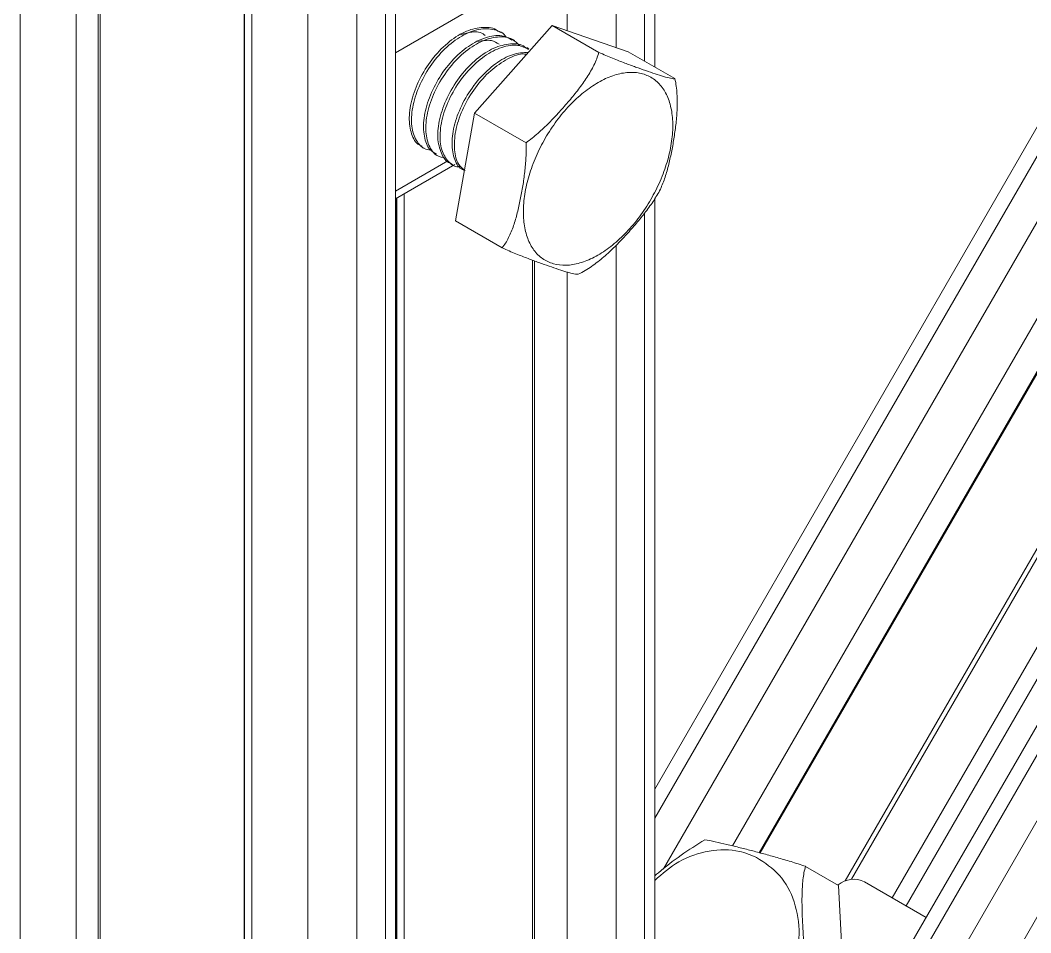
# Model space of a CAD drawing. Extents: x -976302 to -776254, y 5665 to 231437.
# Drawn here: x -791826.8 to -791385.7, y 82230.2 to 82628.6 of the extents above; entities that cross this region are included whole.
import ezdxf

# ---------------------------------------------------------------- set-up
doc = ezdxf.new("R2010")
doc.units = 0
doc.header["$LTSCALE"] = 1000
doc.header["$MEASUREMENT"] = 0

msp = doc.modelspace()

# ---------------------------------------------------------------- linework, layer by layer
at = {"linetype": 'Continuous', "lineweight": 15}
for p, q in [((-790671.37, 83814.53), (-791549.82, 82292.99)), ((-790671.37, 83814.53), (-791549.82, 82292.99)), ((-791549.82, 82280.23), (-790665.84, 83811.34)), ((-790558.21, 83749.21), (-791513.08, 82095.33)), ((-790558.21, 83749.21), (-791513.08, 82095.33)), ((-791507.55, 82092.14), (-790552.69, 83746.02)), ((-791507.55, 82092.14), (-790552.69, 83746.02)), ((-791495.1, 82084.95), (-790540.23, 83738.83)), ((-791495.1, 82084.95), (-790540.23, 83738.83)), ((-791476.87, 82074.43), (-790522.01, 83728.31)), ((-791476.87, 82074.43), (-790522.01, 83728.31)), ((-791545.93, 82258.22), (-790715.7, 83696.21)), ((-791515.89, 82268.17), (-790709.3, 83665.22)), ((-791504.19, 82265.18), (-790700.86, 83656.59)), ((-791504.19, 82265.18), (-790700.86, 83656.59)), ((-791503.77, 82265.07), (-790700.55, 83656.28)), ((-791503.77, 82265.07), (-790700.55, 83656.28)), ((-791466.69, 82252.88), (-790671.47, 83630.24)), ((-791463.92, 82253.61), (-790670.72, 83627.47)), ((-791463.92, 82253.61), (-790670.72, 83627.47)), ((-791446.12, 82245.51), (-790654.8, 83616.11)), ((-791440.05, 82242), (-790648.73, 83612.6)), ((-791549.82, 82608.17), (-791549.82, 82836.2)), ((-791549.82, 82608.17), (-791549.82, 82836.2)), ((-791826.81, 81597.33), (-791826.81, 82830.04)), ((-791826.81, 81597.33), (-791826.81, 82830.04)), ((-791554.25, 82610.73), (-791554.25, 82830.04)), ((-791588.05, 82624.06), (-791588.05, 82822.85)), ((-791566.7, 82616.67), (-791566.7, 82822.85)), ((-791802.39, 81583.24), (-791802.39, 82815.94)), ((-791802.39, 81583.24), (-791802.39, 82815.94)), ((-791792.77, 81581.45), (-791792.77, 82814.15)), ((-791792.77, 81581.45), (-791792.77, 82814.15)), ((-791791.9, 81581.29), (-791791.9, 82813.99)), ((-791791.9, 81581.29), (-791791.9, 82813.99)), ((-791729, 81544.98), (-791729, 82777.68)), ((-791729, 81544.98), (-791729, 82777.68)), ((-791728.87, 82776.14), (-791728.87, 81543.44)), ((-791728.87, 82776.14), (-791728.87, 81543.44)), ((-791725.63, 81538.92), (-791725.63, 82771.62)), ((-791725.63, 81538.92), (-791725.63, 82771.62)), ((-791662.98, 81538.17), (-791662.98, 82770.88)), ((-791662.98, 81538.17), (-791662.98, 82770.88)), ((-791667.4, 81532.01), (-791667.4, 82764.72)), ((-791667.4, 81532.01), (-791667.4, 82764.72)), ((-791701.2, 81524.82), (-791701.2, 82757.53)), ((-791701.2, 81524.82), (-791701.2, 82757.53)), ((-791679.85, 81524.82), (-791679.85, 82757.53)), ((-791679.85, 81524.82), (-791679.85, 82757.53)), ((-791596.77, 82652.63), (-791662.98, 82614.41)), ((-791628.43, 82588.05), (-791594.62, 82626.34)), ((-791628.43, 82588.05), (-791594.62, 82626.34)), ((-791594.62, 82626.33), (-791574.25, 82614.57)), ((-791594.62, 82626.33), (-791561.37, 82614.83)), ((-791594.62, 82626.33), (-791574.25, 82614.57)), ((-791594.62, 82626.33), (-791561.37, 82614.83)), ((-791617.19, 82623.27), (-791618.18, 82623.84)), ((-791617.19, 82623.27), (-791618.18, 82623.84)), ((-791610.96, 82619.68), (-791611.94, 82620.25)), ((-791610.96, 82619.68), (-791611.94, 82620.25)), ((-791604.73, 82616.08), (-791605.72, 82616.65)), ((-791604.73, 82616.08), (-791605.72, 82616.65)), ((-791561.37, 82614.84), (-791541, 82603.08)), ((-791561.37, 82614.84), (-791541, 82603.08)), ((-791636.85, 82540.99), (-791628.43, 82588.05)), ((-791636.85, 82540.99), (-791628.43, 82588.05)), ((-791628.43, 82588.05), (-791606.01, 82575.11)), ((-791628.43, 82588.05), (-791606.01, 82575.11)), ((-791651.48, 82573.34), (-791650.49, 82572.77)), ((-791651.48, 82573.34), (-791650.49, 82572.77)), ((-791662.98, 82554.01), (-791640.07, 82567.23)), ((-791645.25, 82569.75), (-791644.26, 82569.18)), ((-791645.25, 82569.75), (-791644.26, 82569.18)), ((-791662.98, 82550.6), (-791637.11, 82565.54)), ((-791662.98, 82550.6), (-791637.11, 82565.54)), ((-791639.03, 82566.15), (-791638.04, 82565.58)), ((-791639.03, 82566.15), (-791638.04, 82565.58)), ((-791662.55, 81829.12), (-791662.55, 82550.85)), ((-791662.55, 81829.12), (-791662.55, 82550.85)), ((-791662.42, 82550.93), (-791662.42, 81829.2)), ((-791662.42, 82550.93), (-791662.42, 81829.2)), ((-791659.17, 81831.07), (-791659.17, 82552.8)), ((-791549.82, 81786.37), (-791549.82, 82551.04)), ((-791549.82, 81786.37), (-791549.82, 82551.04)), ((-791636.85, 82540.99), (-791616.48, 82529.23)), ((-791636.85, 82540.99), (-791616.48, 82529.23)), ((-791554.25, 81788.92), (-791554.25, 82544.42)), ((-791566.7, 81794.87), (-791566.7, 82530.34)), ((-791603.17, 81843.77), (-791603.17, 82523.84)), ((-791603.17, 81843.77), (-791603.17, 82523.84)), ((-791602.28, 81842.02), (-791602.28, 82523.5)), ((-791602.28, 81842.02), (-791602.28, 82523.5)), ((-791588.05, 81802.26), (-791588.05, 82518.72)), ((-791469.6, 82250.93), (-791484, 82259.24)), ((-791469.6, 82250.93), (-791484, 82259.24)), ((-791466.52, 82194.86), (-791469.6, 82250.93)), ((-791466.52, 82194.86), (-791469.6, 82250.93)), ((-791431.31, 82236.96), (-791458.3, 82252.54)), ((-791431.31, 82236.96), (-791458.3, 82252.54))]:
    msp.add_line(p, q, dxfattribs=at)
msp.add_arc((-791462.94, 82243.26), 10.38, 63.4079, 130.8413, dxfattribs=at)
msp.add_arc((-791462.94, 82243.26), 10.38, 63.4079, 130.8413, dxfattribs=at)
for points, knots in [([(-791618.22, 82623.79), (-791618.28, 82623.85), (-791619.87, 82625.42), (-791624.61, 82625.76), (-791631.87, 82624.36), (-791639.52, 82619.63), (-791646.55, 82612.6), (-791652.25, 82603.95), (-791655.96, 82594.7), (-791657.42, 82585.9), (-791656.22, 82578.77), (-791654, 82574.52), (-791651.78, 82573.78), (-791651.33, 82573.63)], [0, 0, 0, 0, 0.004698, 0.112225, 0.219727, 0.327257, 0.434755, 0.542262, 0.649775, 0.757277, 0.864806, 0.972304, 1, 1, 1, 1]), ([(-791618.22, 82623.79), (-791618.28, 82623.85), (-791619.87, 82625.42), (-791624.61, 82625.76), (-791631.87, 82624.36), (-791639.52, 82619.63), (-791646.55, 82612.6), (-791652.25, 82603.95), (-791655.96, 82594.7), (-791657.42, 82585.9), (-791656.22, 82578.77), (-791654, 82574.52), (-791651.78, 82573.78), (-791651.33, 82573.63)], [0, 0, 0, 0, 0.004698, 0.112225, 0.219727, 0.327257, 0.434755, 0.542262, 0.649775, 0.757277, 0.864806, 0.972304, 1, 1, 1, 1]), ([(-791647.8, 82572.04), (-791648.24, 82572.05), (-791650.67, 82572.09), (-791653.73, 82575.22), (-791656.14, 82581.13), (-791656.04, 82589.27), (-791653.57, 82598.4), (-791648.84, 82607.48), (-791642.47, 82615.54), (-791635.04, 82621.54), (-791627.39, 82624.94), (-791620.55, 82624.95), (-791616.13, 82623.45), (-791614.82, 82621.32), (-791614.7, 82621.12)], [0, 0, 0, 0, 0.021072, 0.117952, 0.214813, 0.311683, 0.408551, 0.505409, 0.602291, 0.699152, 0.796038, 0.892896, 0.989761, 1, 1, 1, 1]), ([(-791647.8, 82572.04), (-791648.24, 82572.05), (-791650.67, 82572.09), (-791653.73, 82575.22), (-791656.14, 82581.13), (-791656.04, 82589.27), (-791653.57, 82598.4), (-791648.84, 82607.48), (-791642.47, 82615.54), (-791635.04, 82621.54), (-791627.39, 82624.94), (-791620.55, 82624.95), (-791616.13, 82623.45), (-791614.82, 82621.32), (-791614.7, 82621.12)], [0, 0, 0, 0, 0.021072, 0.117952, 0.214813, 0.311683, 0.408551, 0.505409, 0.602291, 0.699152, 0.796038, 0.892896, 0.989761, 1, 1, 1, 1]), ([(-791612.13, 82619.9), (-791613.3, 82620.6), (-791616.28, 82622.35), (-791622.7, 82621.66), (-791630.3, 82618.24), (-791637.65, 82612.01), (-791643.99, 82603.91), (-791648.52, 82594.75), (-791650.92, 82585.66), (-791650.75, 82577.75), (-791648.73, 82572.16), (-791646.09, 82570.67), (-791645.04, 82570.08)], [0, 0, 0, 0, 0.069884, 0.177358, 0.284837, 0.392322, 0.49979, 0.607289, 0.714761, 0.822259, 0.929728, 1, 1, 1, 1]), ([(-791612.13, 82619.9), (-791613.3, 82620.6), (-791616.28, 82622.35), (-791622.7, 82621.66), (-791630.3, 82618.24), (-791637.65, 82612.01), (-791643.99, 82603.91), (-791648.52, 82594.75), (-791650.92, 82585.66), (-791650.75, 82577.75), (-791648.73, 82572.16), (-791646.09, 82570.67), (-791645.04, 82570.08)], [0, 0, 0, 0, 0.069884, 0.177358, 0.284837, 0.392322, 0.49979, 0.607289, 0.714761, 0.822259, 0.929728, 1, 1, 1, 1]), ([(-791641.1, 82568.43), (-791642.39, 82568.67), (-791645.56, 82569.25), (-791648.74, 82573.67), (-791650.16, 82580.56), (-791649.13, 82589.22), (-791645.71, 82598.45), (-791640.26, 82607.25), (-791633.4, 82614.6), (-791625.76, 82619.64), (-791618.38, 82621.7), (-791612.33, 82621.06), (-791609.82, 82618.56), (-791608.82, 82617.56)], [0, 0, 0, 0, 0.066628, 0.163255, 0.259862, 0.356496, 0.453098, 0.549713, 0.646327, 0.742935, 0.839562, 0.936166, 1, 1, 1, 1]), ([(-791641.1, 82568.43), (-791642.39, 82568.67), (-791645.56, 82569.25), (-791648.74, 82573.67), (-791650.16, 82580.56), (-791649.13, 82589.22), (-791645.71, 82598.45), (-791640.26, 82607.25), (-791633.4, 82614.6), (-791625.76, 82619.64), (-791618.38, 82621.7), (-791612.33, 82621.06), (-791609.82, 82618.56), (-791608.82, 82617.56)], [0, 0, 0, 0, 0.066628, 0.163255, 0.259862, 0.356496, 0.453098, 0.549713, 0.646327, 0.742935, 0.839562, 0.936166, 1, 1, 1, 1]), ([(-791623.88, 82621.92), (-791623.99, 82622.03), (-791625.42, 82623.4), (-791629.14, 82623.85), (-791632.84, 82622.75), (-791634.44, 82622.28)], [0, 0, 0, 0, 0.0460725, 0.587529, 1, 1, 1, 1]), ([(-791623.88, 82621.92), (-791623.99, 82622.03), (-791625.42, 82623.4), (-791629.14, 82623.85), (-791632.84, 82622.75), (-791634.44, 82622.28)], [0, 0, 0, 0, 0.0460725, 0.587529, 1, 1, 1, 1]), ([(-791617.74, 82618.14), (-791618.81, 82618.77), (-791621.44, 82620.32), (-791624.97, 82619.64), (-791627.05, 82619.25)], [0, 0, 0, 0, 0.409261, 1, 1, 1, 1]), ([(-791617.74, 82618.14), (-791618.81, 82618.77), (-791621.44, 82620.32), (-791624.97, 82619.64), (-791627.05, 82619.25)], [0, 0, 0, 0, 0.409261, 1, 1, 1, 1]), ([(-791605.89, 82616.38), (-791606.3, 82616.73), (-791608.32, 82618.45), (-791613.6, 82618.53), (-791621.04, 82616.41), (-791628.61, 82611.13), (-791635.44, 82603.69), (-791640.75, 82594.82), (-791644.01, 82585.6), (-791644.95, 82576.99), (-791643.21, 82570.38), (-791641, 82566.7), (-791639.08, 82566.25), (-791638.99, 82566.22)], [0, 0, 0, 0, 0.027285, 0.134803, 0.242305, 0.349838, 0.457336, 0.564853, 0.672359, 0.779865, 0.887382, 0.99488, 1, 1, 1, 1]), ([(-791605.89, 82616.38), (-791606.3, 82616.73), (-791608.32, 82618.45), (-791613.6, 82618.53), (-791621.04, 82616.41), (-791628.61, 82611.13), (-791635.44, 82603.69), (-791640.75, 82594.82), (-791644.01, 82585.6), (-791644.95, 82576.99), (-791643.21, 82570.38), (-791641, 82566.7), (-791639.08, 82566.25), (-791638.99, 82566.22)], [0, 0, 0, 0, 0.027285, 0.134803, 0.242305, 0.349838, 0.457336, 0.564853, 0.672359, 0.779865, 0.887382, 0.99488, 1, 1, 1, 1]), ([(-791635.03, 82564.62), (-791635.19, 82564.61), (-791637.4, 82564.46), (-791640.48, 82567.1), (-791643.4, 82572.45), (-791643.8, 82580.26), (-791641.84, 82589.25), (-791637.53, 82598.44), (-791631.47, 82606.79), (-791624.18, 82613.32), (-791616.58, 82617.19), (-791609.73, 82618.28), (-791606.35, 82616.58), (-791604.86, 82615.83)], [0, 0, 0, 0, 0.007719, 0.1090171, 0.2103114, 0.3116015, 0.4129086, 0.5141937, 0.6155075, 0.7167951, 0.8180995, 0.91939, 1, 1, 1, 1]), ([(-791635.03, 82564.62), (-791635.19, 82564.61), (-791637.4, 82564.46), (-791640.48, 82567.1), (-791643.4, 82572.45), (-791643.8, 82580.26), (-791641.84, 82589.25), (-791637.53, 82598.44), (-791631.47, 82606.79), (-791624.18, 82613.32), (-791616.58, 82617.19), (-791609.73, 82618.28), (-791606.35, 82616.58), (-791604.86, 82615.83)], [0, 0, 0, 0, 0.007719, 0.1090171, 0.2103114, 0.3116015, 0.4129086, 0.5141937, 0.6155075, 0.7167951, 0.8180995, 0.91939, 1, 1, 1, 1]), ([(-791605, 82614.58), (-791607.25, 82614.44), (-791611.85, 82614.15), (-791619.47, 82609.88), (-791626.64, 82603.26), (-791632.66, 82594.84), (-791636.75, 82585.61), (-791638.66, 82576.66), (-791637.94, 82569.13), (-791635.78, 82564.3), (-791633.34, 82563.25), (-791632.59, 82562.93)], [0, 0, 0, 0, 0.114407, 0.233411, 0.352397, 0.471379, 0.590384, 0.709367, 0.828387, 0.947365, 1, 1, 1, 1]), ([(-791605, 82614.58), (-791607.25, 82614.44), (-791611.85, 82614.15), (-791619.47, 82609.88), (-791626.64, 82603.26), (-791632.66, 82594.84), (-791636.75, 82585.61), (-791638.66, 82576.66), (-791637.94, 82569.13), (-791635.78, 82564.3), (-791633.34, 82563.25), (-791632.59, 82562.93)], [0, 0, 0, 0, 0.114407, 0.233411, 0.352397, 0.471379, 0.590384, 0.709367, 0.828387, 0.947365, 1, 1, 1, 1]), ([(-791632.87, 82563.23), (-791633.77, 82563.94), (-791636.12, 82565.81), (-791637.56, 82571.83), (-791637.1, 82580.09), (-791634.16, 82589.33), (-791629.09, 82598.28), (-791622.47, 82606.08), (-791614.98, 82611.44), (-791609.11, 82614.1), (-791606.31, 82613.82), (-791605.72, 82613.77)], [0, 0, 0, 0, 0.078363, 0.205173, 0.332008, 0.458819, 0.58563, 0.712461, 0.839271, 0.96612, 1, 1, 1, 1]), ([(-791632.87, 82563.23), (-791633.77, 82563.94), (-791636.12, 82565.81), (-791637.56, 82571.83), (-791637.1, 82580.09), (-791634.16, 82589.33), (-791629.09, 82598.28), (-791622.47, 82606.08), (-791614.98, 82611.44), (-791609.11, 82614.1), (-791606.31, 82613.82), (-791605.72, 82613.77)], [0, 0, 0, 0, 0.078363, 0.205173, 0.332008, 0.458819, 0.58563, 0.712461, 0.839271, 0.96612, 1, 1, 1, 1]), ([(-791606.01, 82575.11), (-791604.16, 82576.43), (-791602.43, 82577.83), (-791599.1, 82580.75), (-791597.51, 82582.26), (-791594.42, 82585.36), (-791592.93, 82586.94), (-791589.99, 82590.15), (-791588.56, 82591.78), (-791585.77, 82595.08), (-791584.41, 82596.75), (-791581.82, 82600.14), (-791580.58, 82601.86), (-791578.29, 82605.37), (-791577.23, 82607.18), (-791575.45, 82610.84), (-791574.72, 82612.7), (-791574.25, 82614.58)], [0, 0, 0, 0, 0.125, 0.125, 0.25, 0.25, 0.375, 0.375, 0.5, 0.5, 0.625, 0.625, 0.75, 0.75, 0.875, 0.875, 1, 1, 1, 1]), ([(-791606.01, 82575.11), (-791604.16, 82576.43), (-791602.43, 82577.83), (-791599.1, 82580.75), (-791597.51, 82582.26), (-791594.42, 82585.36), (-791592.93, 82586.94), (-791589.99, 82590.15), (-791588.56, 82591.78), (-791585.77, 82595.08), (-791584.41, 82596.75), (-791581.82, 82600.14), (-791580.58, 82601.86), (-791578.29, 82605.37), (-791577.23, 82607.18), (-791575.45, 82610.84), (-791574.72, 82612.7), (-791574.25, 82614.58)], [0, 0, 0, 0, 0.125, 0.125, 0.25, 0.25, 0.375, 0.375, 0.5, 0.5, 0.625, 0.625, 0.75, 0.75, 0.875, 0.875, 1, 1, 1, 1]), ([(-791574.25, 82614.57), (-791572.08, 82613.61), (-791570.09, 82612.77), (-791567.27, 82611.62), (-791566.35, 82611.25), (-791564.58, 82610.55), (-791563.72, 82610.22), (-791561.23, 82609.27), (-791559.66, 82608.69), (-791556.64, 82607.6), (-791555.18, 82607.08), (-791552.35, 82606.11), (-791550.98, 82605.64), (-791548.35, 82604.78), (-791547.08, 82604.38), (-791544.78, 82603.7), (-791543.74, 82603.42), (-791542.03, 82603.06), (-791541.35, 82602.98), (-791541, 82603.07)], [0, 0, 0, 0, 0.125, 0.125, 0.1875, 0.1875, 0.25, 0.25, 0.375, 0.375, 0.5, 0.5, 0.625, 0.625, 0.75, 0.75, 0.875, 0.875, 1, 1, 1, 1]), ([(-791574.25, 82614.57), (-791572.08, 82613.61), (-791570.09, 82612.77), (-791567.27, 82611.62), (-791566.35, 82611.25), (-791564.58, 82610.55), (-791563.72, 82610.22), (-791561.23, 82609.27), (-791559.66, 82608.69), (-791556.64, 82607.6), (-791555.18, 82607.08), (-791552.35, 82606.11), (-791550.98, 82605.64), (-791548.35, 82604.78), (-791547.08, 82604.38), (-791544.78, 82603.7), (-791543.74, 82603.42), (-791542.03, 82603.06), (-791541.35, 82602.98), (-791541, 82603.07)], [0, 0, 0, 0, 0.125, 0.125, 0.1875, 0.1875, 0.25, 0.25, 0.375, 0.375, 0.5, 0.5, 0.625, 0.625, 0.75, 0.75, 0.875, 0.875, 1, 1, 1, 1]), ([(-791541.98, 82580.65), (-791541.87, 82583.2), (-791541.98, 82585.6), (-791542.44, 82588.97), (-791542.65, 82590.06), (-791543.17, 82592.16), (-791543.48, 82593.17), (-791544.56, 82596.04), (-791545.46, 82597.73), (-791547.65, 82600.69), (-791548.94, 82601.96), (-791551.8, 82603.96), (-791553.37, 82604.7), (-791555.95, 82605.43), (-791556.85, 82605.61), (-791558.68, 82605.82), (-791560.55, 82605.9), (-791562.52, 82605.71), (-791564.52, 82605.38), (-791565.56, 82605.15), (-791568.68, 82604.25), (-791570.78, 82603.4), (-791573.97, 82601.75), (-791575.03, 82601.13), (-791577.18, 82599.78), (-791578.25, 82599.04), (-791581.42, 82596.67), (-791583.48, 82594.89), (-791586.5, 82591.91), (-791587.5, 82590.85), (-791589.43, 82588.68), (-791590.37, 82587.56), (-791593.11, 82584.09), (-791594.82, 82581.64), (-791598.02, 82576.46), (-791599.45, 82573.81), (-791601.35, 82569.76), (-791601.95, 82568.4), (-791603.05, 82565.64), (-791603.56, 82564.25), (-791604.94, 82560.11), (-791605.65, 82557.38), (-791606.7, 82552.01), (-791607.02, 82549.34), (-791607.23, 82544.31), (-791607.13, 82541.92), (-791606.67, 82538.51), (-791606.46, 82537.41), (-791605.94, 82535.31), (-791605.33, 82533.32), (-791604.52, 82531.51), (-791603.61, 82529.81), (-791603.1, 82529), (-791601.45, 82526.76), (-791600.19, 82525.52), (-791598.05, 82524.02), (-791597.3, 82523.58), (-791595.71, 82522.83), (-791594.88, 82522.52), (-791592.31, 82521.8), (-791590.49, 82521.58), (-791587.6, 82521.66), (-791586.6, 82521.76), (-791584.58, 82522.09), (-791583.56, 82522.32), (-791580.47, 82523.2), (-791578.37, 82524.05), (-791574.07, 82526.27), (-791571.93, 82527.63), (-791568.78, 82529.98), (-791567.74, 82530.82), (-791565.66, 82532.61), (-791564.63, 82533.57), (-791561.6, 82536.56), (-791559.68, 82538.71), (-791556.02, 82543.34), (-791554.27, 82545.84), (-791551.11, 82550.96), (-791549.68, 82553.6), (-791547.76, 82557.69), (-791547.16, 82559.07), (-791546.06, 82561.82), (-791545.56, 82563.19), (-791544.19, 82567.31), (-791543.46, 82570.05), (-791542.41, 82575.48), (-791542.09, 82578.11), (-791541.98, 82580.65)], [0, 0, 0, 0, 0.03125, 0.03125, 0.046875, 0.046875, 0.0625, 0.0625, 0.09375, 0.09375, 0.125, 0.125, 0.15625, 0.15625, 0.171875, 0.171875, 0.1875, 0.203125, 0.203125, 0.21875, 0.21875, 0.25, 0.25, 0.265625, 0.265625, 0.28125, 0.28125, 0.3125, 0.3125, 0.328125, 0.328125, 0.34375, 0.34375, 0.375, 0.375, 0.40625, 0.40625, 0.421875, 0.421875, 0.4375, 0.4375, 0.46875, 0.46875, 0.5, 0.5, 0.53125, 0.53125, 0.546875, 0.546875, 0.5625, 0.578125, 0.578125, 0.59375, 0.59375, 0.625, 0.625, 0.640625, 0.640625, 0.65625, 0.65625, 0.6875, 0.6875, 0.703125, 0.703125, 0.71875, 0.71875, 0.75, 0.75, 0.78125, 0.78125, 0.796875, 0.796875, 0.8125, 0.8125, 0.84375, 0.84375, 0.875, 0.875, 0.90625, 0.90625, 0.921875, 0.921875, 0.9375, 0.9375, 0.96875, 0.96875, 1, 1, 1, 1]), ([(-791541.98, 82580.65), (-791541.87, 82583.2), (-791541.98, 82585.6), (-791542.44, 82588.97), (-791542.65, 82590.06), (-791543.17, 82592.16), (-791543.48, 82593.17), (-791544.56, 82596.04), (-791545.46, 82597.73), (-791547.65, 82600.69), (-791548.94, 82601.96), (-791551.8, 82603.96), (-791553.37, 82604.7), (-791555.95, 82605.43), (-791556.85, 82605.61), (-791558.68, 82605.82), (-791560.55, 82605.9), (-791562.52, 82605.71), (-791564.52, 82605.38), (-791565.56, 82605.15), (-791568.68, 82604.25), (-791570.78, 82603.4), (-791573.97, 82601.75), (-791575.03, 82601.13), (-791577.18, 82599.78), (-791578.25, 82599.04), (-791581.42, 82596.67), (-791583.48, 82594.89), (-791586.5, 82591.91), (-791587.5, 82590.85), (-791589.43, 82588.68), (-791590.37, 82587.56), (-791593.11, 82584.09), (-791594.82, 82581.64), (-791598.02, 82576.46), (-791599.45, 82573.81), (-791601.35, 82569.76), (-791601.95, 82568.4), (-791603.05, 82565.64), (-791603.56, 82564.25), (-791604.94, 82560.11), (-791605.65, 82557.38), (-791606.7, 82552.01), (-791607.02, 82549.34), (-791607.23, 82544.31), (-791607.13, 82541.92), (-791606.67, 82538.51), (-791606.46, 82537.41), (-791605.94, 82535.31), (-791605.33, 82533.32), (-791604.52, 82531.51), (-791603.61, 82529.81), (-791603.1, 82529), (-791601.45, 82526.76), (-791600.19, 82525.52), (-791598.05, 82524.02), (-791597.3, 82523.58), (-791595.71, 82522.83), (-791594.88, 82522.52), (-791592.31, 82521.8), (-791590.49, 82521.58), (-791587.6, 82521.66), (-791586.6, 82521.76), (-791584.58, 82522.09), (-791583.56, 82522.32), (-791580.47, 82523.2), (-791578.37, 82524.05), (-791574.07, 82526.27), (-791571.93, 82527.63), (-791568.78, 82529.98), (-791567.74, 82530.82), (-791565.66, 82532.61), (-791564.63, 82533.57), (-791561.6, 82536.56), (-791559.68, 82538.71), (-791556.02, 82543.34), (-791554.27, 82545.84), (-791551.11, 82550.96), (-791549.68, 82553.6), (-791547.76, 82557.69), (-791547.16, 82559.07), (-791546.06, 82561.82), (-791545.56, 82563.19), (-791544.19, 82567.31), (-791543.46, 82570.05), (-791542.41, 82575.48), (-791542.09, 82578.11), (-791541.98, 82580.65)], [0, 0, 0, 0, 0.03125, 0.03125, 0.046875, 0.046875, 0.0625, 0.0625, 0.09375, 0.09375, 0.125, 0.125, 0.15625, 0.15625, 0.171875, 0.171875, 0.1875, 0.203125, 0.203125, 0.21875, 0.21875, 0.25, 0.25, 0.265625, 0.265625, 0.28125, 0.28125, 0.3125, 0.3125, 0.328125, 0.328125, 0.34375, 0.34375, 0.375, 0.375, 0.40625, 0.40625, 0.421875, 0.421875, 0.4375, 0.4375, 0.46875, 0.46875, 0.5, 0.5, 0.53125, 0.53125, 0.546875, 0.546875, 0.5625, 0.578125, 0.578125, 0.59375, 0.59375, 0.625, 0.625, 0.640625, 0.640625, 0.65625, 0.65625, 0.6875, 0.6875, 0.703125, 0.703125, 0.71875, 0.71875, 0.75, 0.75, 0.78125, 0.78125, 0.796875, 0.796875, 0.8125, 0.8125, 0.84375, 0.84375, 0.875, 0.875, 0.90625, 0.90625, 0.921875, 0.921875, 0.9375, 0.9375, 0.96875, 0.96875, 1, 1, 1, 1]), ([(-791541, 82603.08), (-791540.52, 82600.85), (-791540.25, 82598.65), (-791539.98, 82594.26), (-791539.97, 82592.08), (-791540.14, 82587.82), (-791540.31, 82585.73), (-791540.76, 82581.62), (-791541.04, 82579.59), (-791541.66, 82575.56), (-791542.01, 82573.57), (-791542.79, 82569.63), (-791543.21, 82567.67), (-791544.16, 82563.82), (-791544.69, 82561.92), (-791545.9, 82558.26), (-791546.57, 82556.49), (-791547.37, 82554.82)], [0, 0, 0, 0, 0.125, 0.125, 0.25, 0.25, 0.375, 0.375, 0.5, 0.5, 0.625, 0.625, 0.75, 0.75, 0.875, 0.875, 1, 1, 1, 1]), ([(-791541, 82603.08), (-791540.52, 82600.85), (-791540.25, 82598.65), (-791539.98, 82594.26), (-791539.97, 82592.08), (-791540.14, 82587.82), (-791540.31, 82585.73), (-791540.76, 82581.62), (-791541.04, 82579.59), (-791541.66, 82575.56), (-791542.01, 82573.57), (-791542.79, 82569.63), (-791543.21, 82567.67), (-791544.16, 82563.82), (-791544.69, 82561.92), (-791545.9, 82558.26), (-791546.57, 82556.49), (-791547.37, 82554.82)], [0, 0, 0, 0, 0.125, 0.125, 0.25, 0.25, 0.375, 0.375, 0.5, 0.5, 0.625, 0.625, 0.75, 0.75, 0.875, 0.875, 1, 1, 1, 1]), ([(-791616.48, 82529.23), (-791615.37, 82530.54), (-791614.43, 82532.05), (-791612.79, 82535.32), (-791612.07, 82537.1), (-791610.83, 82540.73), (-791610.29, 82542.61), (-791609.32, 82546.42), (-791608.89, 82548.36), (-791608.1, 82552.28), (-791607.74, 82554.27), (-791607.09, 82558.29), (-791606.8, 82560.32), (-791606.32, 82564.44), (-791606.14, 82566.54), (-791605.93, 82570.78), (-791605.9, 82572.92), (-791606.01, 82575.11)], [0, 0, 0, 0, 0.125, 0.125, 0.25, 0.25, 0.375, 0.375, 0.5, 0.5, 0.625, 0.625, 0.75, 0.75, 0.875, 0.875, 1, 1, 1, 1]), ([(-791616.48, 82529.23), (-791615.37, 82530.54), (-791614.43, 82532.05), (-791612.79, 82535.32), (-791612.07, 82537.1), (-791610.83, 82540.73), (-791610.29, 82542.61), (-791609.32, 82546.42), (-791608.89, 82548.36), (-791608.1, 82552.28), (-791607.74, 82554.27), (-791607.09, 82558.29), (-791606.8, 82560.32), (-791606.32, 82564.44), (-791606.14, 82566.54), (-791605.93, 82570.78), (-791605.9, 82572.92), (-791606.01, 82575.11)], [0, 0, 0, 0, 0.125, 0.125, 0.25, 0.25, 0.375, 0.375, 0.5, 0.5, 0.625, 0.625, 0.75, 0.75, 0.875, 0.875, 1, 1, 1, 1]), ([(-791547.37, 82554.82), (-791548.31, 82552.98), (-791549.39, 82551.2), (-791551.72, 82547.71), (-791552.97, 82546), (-791555.59, 82542.64), (-791556.95, 82540.98), (-791559.75, 82537.69), (-791561.2, 82536.07), (-791564.15, 82532.86), (-791565.66, 82531.28), (-791568.78, 82528.2), (-791570.39, 82526.7), (-791573.75, 82523.81), (-791575.53, 82522.41), (-791579.23, 82519.85), (-791581.16, 82518.7), (-791583.22, 82517.72)], [0, 0, 0, 0, 0.125, 0.125, 0.25, 0.25, 0.375, 0.375, 0.5, 0.5, 0.625, 0.625, 0.75, 0.75, 0.875, 0.875, 1, 1, 1, 1]), ([(-791547.37, 82554.82), (-791548.31, 82552.98), (-791549.39, 82551.2), (-791551.72, 82547.71), (-791552.97, 82546), (-791555.59, 82542.64), (-791556.95, 82540.98), (-791559.75, 82537.69), (-791561.2, 82536.07), (-791564.15, 82532.86), (-791565.66, 82531.28), (-791568.78, 82528.2), (-791570.39, 82526.7), (-791573.75, 82523.81), (-791575.53, 82522.41), (-791579.23, 82519.85), (-791581.16, 82518.7), (-791583.22, 82517.72)], [0, 0, 0, 0, 0.125, 0.125, 0.25, 0.25, 0.375, 0.375, 0.5, 0.5, 0.625, 0.625, 0.75, 0.75, 0.875, 0.875, 1, 1, 1, 1]), ([(-791583.22, 82517.72), (-791583.56, 82517.63), (-791584.23, 82517.71), (-791585.93, 82518.06), (-791586.98, 82518.34), (-791589.28, 82519.02), (-791590.53, 82519.41), (-791593.15, 82520.27), (-791594.52, 82520.74), (-791597.36, 82521.72), (-791598.84, 82522.24), (-791601.88, 82523.34), (-791603.46, 82523.92), (-791606.79, 82525.19), (-791608.55, 82525.89), (-791611.38, 82527.04), (-791612.35, 82527.44), (-791614.36, 82528.3), (-791615.41, 82528.75), (-791616.48, 82529.23)], [0, 0, 0, 0, 0.125, 0.125, 0.25, 0.25, 0.375, 0.375, 0.5, 0.5, 0.625, 0.625, 0.75, 0.75, 0.875, 0.875, 0.9375, 0.9375, 1, 1, 1, 1]), ([(-791583.22, 82517.72), (-791583.56, 82517.63), (-791584.23, 82517.71), (-791585.93, 82518.06), (-791586.98, 82518.34), (-791589.28, 82519.02), (-791590.53, 82519.41), (-791593.15, 82520.27), (-791594.52, 82520.74), (-791597.36, 82521.72), (-791598.84, 82522.24), (-791601.88, 82523.34), (-791603.46, 82523.92), (-791606.79, 82525.19), (-791608.55, 82525.89), (-791611.38, 82527.04), (-791612.35, 82527.44), (-791614.36, 82528.3), (-791615.41, 82528.75), (-791616.48, 82529.23)], [0, 0, 0, 0, 0.125, 0.125, 0.25, 0.25, 0.375, 0.375, 0.5, 0.5, 0.625, 0.625, 0.75, 0.75, 0.875, 0.875, 0.9375, 0.9375, 1, 1, 1, 1]), ([(-791527.95, 82270.88), (-791531.46, 82268.65), (-791538.57, 82264.14), (-791545.66, 82258.64), (-791549.3, 82255.55), (-791549.82, 82255.1)], [0, 0, 0, 0, 0.454372, 0.920745, 1, 1, 1, 1]), ([(-791527.95, 82270.88), (-791531.46, 82268.65), (-791538.57, 82264.14), (-791545.66, 82258.64), (-791549.3, 82255.55), (-791549.82, 82255.1)], [0, 0, 0, 0, 0.454372, 0.920745, 1, 1, 1, 1]), ([(-791483.99, 82259.25), (-791486.15, 82259.97), (-791488.25, 82260.65), (-791492.39, 82261.92), (-791494.43, 82262.52), (-791498.38, 82263.64), (-791500.3, 82264.17), (-791504.06, 82265.19), (-791505.91, 82265.68), (-791509.55, 82266.62), (-791511.35, 82267.08), (-791514.9, 82267.97), (-791516.66, 82268.39), (-791520.09, 82269.21), (-791521.78, 82269.6), (-791524.99, 82270.3), (-791526.53, 82270.62), (-791527.95, 82270.88)], [0, 0, 0, 0, 0.125, 0.125, 0.25, 0.25, 0.375, 0.375, 0.5, 0.5, 0.625, 0.625, 0.75, 0.75, 0.875, 0.875, 1, 1, 1, 1]), ([(-791483.99, 82259.25), (-791486.15, 82259.97), (-791488.25, 82260.65), (-791492.39, 82261.92), (-791494.43, 82262.52), (-791498.38, 82263.64), (-791500.3, 82264.17), (-791504.06, 82265.19), (-791505.91, 82265.68), (-791509.55, 82266.62), (-791511.35, 82267.08), (-791514.9, 82267.97), (-791516.66, 82268.39), (-791520.09, 82269.21), (-791521.78, 82269.6), (-791524.99, 82270.3), (-791526.53, 82270.62), (-791527.95, 82270.88)], [0, 0, 0, 0, 0.125, 0.125, 0.25, 0.25, 0.375, 0.375, 0.5, 0.5, 0.625, 0.625, 0.75, 0.75, 0.875, 0.875, 1, 1, 1, 1]), ([(-791549.82, 82253.06), (-791546.42, 82256.02), (-791539.18, 82262.3), (-791526.02, 82266.66), (-791514.2, 82266.74), (-791507.81, 82264.14), (-791505.35, 82263.14)], [0, 0, 0, 0, 0.252707, 0.537294, 0.821881, 1, 1, 1, 1]), ([(-791549.82, 82253.06), (-791546.42, 82256.02), (-791539.18, 82262.3), (-791526.02, 82266.66), (-791514.2, 82266.74), (-791507.81, 82264.14), (-791505.35, 82263.14)], [0, 0, 0, 0, 0.252707, 0.537294, 0.821881, 1, 1, 1, 1]), ([(-791505.35, 82263.14), (-791501.79, 82260.8), (-791494.68, 82256.12), (-791488.28, 82244.05), (-791486.03, 82229.86), (-791488.43, 82214.73), (-791495.13, 82200.47), (-791505.4, 82188.69), (-791518.11, 82180.63), (-791531.65, 82177.51), (-791542.87, 82178.39), (-791548.1, 82181.95), (-791549.82, 82183.13)], [0, 0, 0, 0, 0.105352, 0.210704, 0.316056, 0.421408, 0.52676, 0.632112, 0.737464, 0.842816, 0.948168, 1, 1, 1, 1]), ([(-791505.35, 82263.14), (-791501.79, 82260.8), (-791494.68, 82256.12), (-791488.28, 82244.05), (-791486.03, 82229.86), (-791488.43, 82214.73), (-791495.13, 82200.47), (-791505.4, 82188.69), (-791518.11, 82180.63), (-791531.65, 82177.51), (-791542.87, 82178.39), (-791548.1, 82181.95), (-791549.82, 82183.13)], [0, 0, 0, 0, 0.105352, 0.210704, 0.316056, 0.421408, 0.52676, 0.632112, 0.737464, 0.842816, 0.948168, 1, 1, 1, 1]), ([(-791480.93, 82203.18), (-791481.69, 82205.67), (-791482.28, 82208.18), (-791483.01, 82211.97), (-791483.23, 82213.24), (-791483.62, 82215.76), (-791483.79, 82217), (-791484.25, 82220.72), (-791484.49, 82223.16), (-791484.9, 82228), (-791485.06, 82230.4), (-791485.32, 82235.17), (-791485.42, 82237.55), (-791485.54, 82242.25), (-791485.56, 82244.58), (-791485.46, 82249.12), (-791485.34, 82251.32), (-791484.87, 82255.5), (-791484.52, 82257.5), (-791484, 82259.25)], [0, 0, 0, 0, 0.125, 0.125, 0.1875, 0.1875, 0.25, 0.25, 0.375, 0.375, 0.5, 0.5, 0.625, 0.625, 0.75, 0.75, 0.875, 0.875, 1, 1, 1, 1]), ([(-791480.93, 82203.18), (-791481.69, 82205.67), (-791482.28, 82208.18), (-791483.01, 82211.97), (-791483.23, 82213.24), (-791483.62, 82215.76), (-791483.79, 82217), (-791484.25, 82220.72), (-791484.49, 82223.16), (-791484.9, 82228), (-791485.06, 82230.4), (-791485.32, 82235.17), (-791485.42, 82237.55), (-791485.54, 82242.25), (-791485.56, 82244.58), (-791485.46, 82249.12), (-791485.34, 82251.32), (-791484.87, 82255.5), (-791484.52, 82257.5), (-791484, 82259.25)], [0, 0, 0, 0, 0.125, 0.125, 0.1875, 0.1875, 0.25, 0.25, 0.375, 0.375, 0.5, 0.5, 0.625, 0.625, 0.75, 0.75, 0.875, 0.875, 1, 1, 1, 1])]:
    msp.add_open_spline(points, degree=3, knots=knots, dxfattribs=at)

doc.saveas('drawing.dxf')
